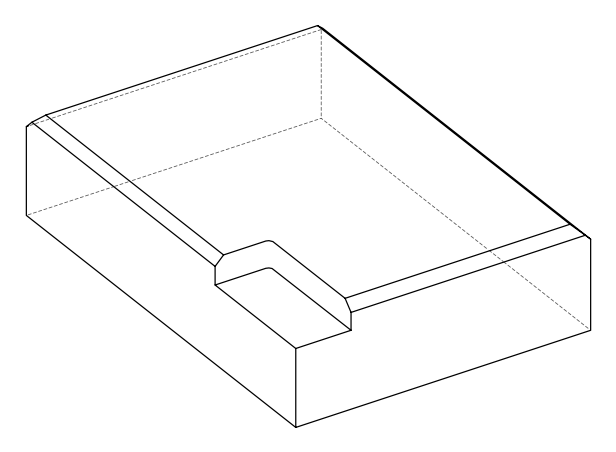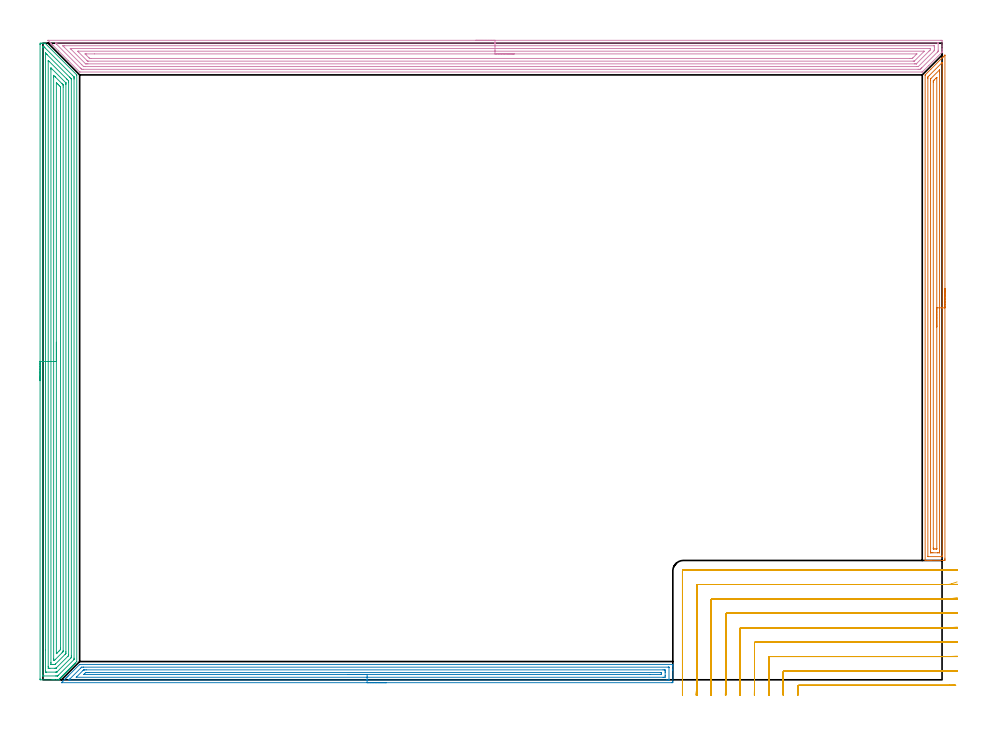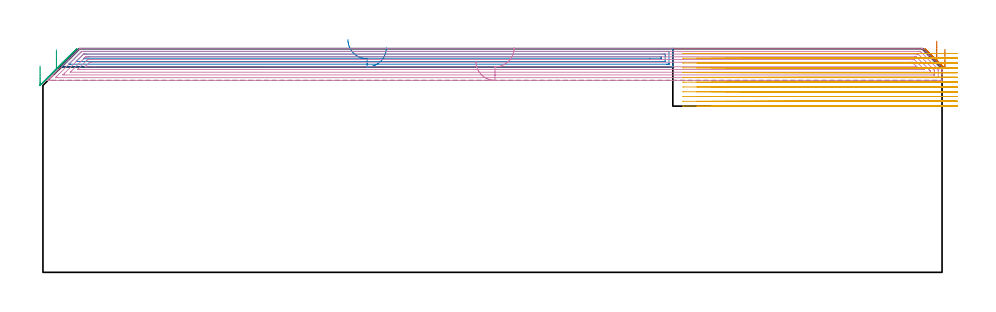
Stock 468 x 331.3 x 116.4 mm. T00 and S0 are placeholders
(PLAN: 5 operations, 1 tool changes, 94.3 min)
(1 AREA_MILL | FG_CHAMFER_SURFACE | UGT0205_001 | 8.49 min | 14531 mm3)
(2 AREA_MILL_1 | FG_CHAMFER_SURFACE_1 | UGT0205_001 | 10.23 min | 14871 mm3)
(3 AREA_MILL_2 | FG_CHAMFER_SURFACE_2 | UGT0205_001 | 18.37 min | 59871 mm3)
(4 AREA_MILL_3 | FG_CHAMFER_SURFACE_3 | UGT0205_001 | 22.13 min | 61231 mm3)
(5 MILL_CORNER_NOTCH_RECTANGULAR | CORNER_NOTCH_RECTANGULAR | NXT0201_013 | Follow Part, ap 2.5, ae 75% | 35.07 min | 259394 mm3)
(TOOL UGT0205_001 | Chamfer Mill 20 x 3 x 45 deg. | D20 FL50 Z2)
(TOOL NXT0201_013 | ENDMILL 10mm | D10 FL30 Z4)
(OP 1 AREA_MILL)
G17 G21 G94 G90
T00 M6
G54
G17 G0 G90 X469.4 Y203.6 S1061 M3
G43 Z126.4 H0
Z116.1
G94 G1 Y203.562 Z115.228 F250.
Y203.448 Z114.364
Y203.259 Z113.512
Y202.997 Z112.68
Y202.663 Z111.874
Y202.26 Z111.1
Y201.791 Z110.364
Y201.26 Z109.672
Y200.671 Z109.029
Y200.028 Z108.44
Y199.336 Z107.908
Y198.6 Z107.44
Y197.826 Z107.037
Y197.02 Z106.703
Y196.188 Z106.441
Y195.336 Z106.252
Y194.471 Z106.138
Y193.6 Z106.1
Y63.26
X469.399 Y62.719 Z106.101
X469.397 Y62.37 Z106.102
X469.393 Y62.11 Z106.104
X469.056 Y62.106 Z106.442
X468.451 Y62.1 Z107.047
X462.066 Z113.429
X461.528 Z113.969
X461.192 Z114.304
X460.654 Z114.842
X460.318 Z115.177
X459.365 Z116.135
X459.231 Y62.101 Z116.261
X459.178 Y62.104 Z116.313
X459.103 Y62.11 Z116.388
X459.1 Y62.272 Z116.4
Y314.654
X459.103 Y314.795 Z116.389
X459.18 Y314.881 Z116.317
X462.066 Y317.766 Z113.434
X467.61 Y323.311 Z107.888
X467.745 Y323.447 Z107.751
X467.887 Y323.588 Z107.611
X468.037 Y323.738 Z107.461
X468.182 Y323.884 Z107.313
X468.334 Y324.035 Z107.164
X468.465 Y324.166 Z107.033
X468.619 Y324.321 Z106.876
X469.129 Y324.829 Z106.371
X469.229 Y324.929 Z106.27
X469.38 Y325.077 Z106.118
X469.395 Y325.083 Z106.103
X469.399 Y325.077 Z106.099
X469.4 Y193.6 Z106.1
X467.986 Z107.514
Y64.706
X467.985 Y64.505 Z107.515
X467.981 Y64.16 Z107.519
X467.979 Y64.12 Z107.521
X467.973 Y64.11 Z107.527
X467.942 Y64.107 Z107.558
X467.837 Y64.102 Z107.663
X467.704 Y64.1 Z107.796
X460.714 Z114.786
X460.563 Y64.103 Z114.937
X460.532 Y64.106 Z114.968
X460.522 Y64.11 Z114.978
X460.52 Y64.118 Z114.98
X460.517 Y64.154 Z114.983
X460.515 Y64.304 Z114.985
Y312.867
X460.519 Y313.555 Z114.981
X460.521 Y313.761 Z114.979
X461.297 Y314.547 Z114.203
X467.658 Y320.908 Z107.842
X467.763 Y321.01 Z107.737
X467.928 Y321.167 Z107.572
X467.979 Y321.214 Z107.521
X467.982 Y321.112 Z107.518
X467.985 Y320.908 Z107.515
Y320.718
X467.986 Y193.6 Z107.514
X466.572 Z108.928
X466.571 Y67.046 Z108.929
X466.569 Y66.292 Z108.931
X466.567 Y66.156 Z108.933
X466.565 Y66.115 Z108.935
X466.528 Y66.11 Z108.972
X466.434 Y66.107 Z109.066
X465.748 Y66.1 Z109.752
X465.561 Z109.939
X463.127 Z112.373
X462.253 Z113.247
X462.066 Y66.102 Z113.434
X462.003 Y66.105 Z113.497
X461.954 Y66.11 Z113.546
X461.935 Y66.119 Z113.565
X461.933 Y66.153 Z113.567
X461.93 Y66.292 Z113.57
X461.929 Y66.432 Z113.571
Y312.114
X461.935 Y312.717 Z113.565
X461.973 Y312.762 Z113.527
X462.066 Y312.866 Z113.434
X466.484 Y317.284 Z109.016
X466.536 Y317.334 Z108.964
X466.552 Y317.343 Z108.948
X466.565 Y317.348 Z108.935
X466.567 Y317.334 Z108.933
X466.57 Y317.244 Z108.93
X466.571 Y317.194 Z108.929
X466.572 Y316.441 Z108.928
Y193.6
X465.157 Z110.343
Y68.331
X465.154 Y68.203 Z110.346
X465.15 Y68.119 Z110.35
X465.148 Y68.109 Z110.352
X465.139 Y68.106 Z110.361
X465.113 Y68.103 Z110.387
X464.687 Y68.1 Z110.813
X463.792 Z111.708
X463.393 Y68.109 Z112.107
X463.349 Y68.11 Z112.151
X463.347 Y68.143 Z112.153
X463.344 Y68.192 Z112.156
X463.343 Y68.24 Z112.157
Y68.56
Y311.08
X463.344 Y311.56 Z112.156
X463.348 Y311.664 Z112.152
X463.35 Y311.686 Z112.15
X463.36 Y311.701 Z112.14
X463.393 Y311.739 Z112.107
X463.623 Y311.974 Z111.877
X463.719 Y312.07 Z111.781
X464.516 Y312.867 Z110.984
X464.687 Y313.038 Z110.813
X465.046 Y313.393 Z110.454
X465.11 Y313.453 Z110.39
X465.147 Y313.486 Z110.353
X465.152 Y313.436 Z110.348
X465.155 Y313.389 Z110.345
X465.157 Y313.28 Z110.343
Y193.6
Y192.728 Z110.381
Y191.863 Z110.495
Y191.012 Z110.683
Y190.18 Z110.946
Y189.374 Z111.28
Y188.6 Z111.682
Y187.864 Z112.151
Y187.172 Z112.682
Y186.529 Z113.272
Y185.939 Z113.915
Y185.408 Z114.607
Y184.94 Z115.343
Y184.537 Z116.116
Y184.203 Z116.922
Y183.941 Z117.754
Y183.752 Z118.606
Y183.638 Z119.471
Y183.6 Z120.343
G0 Z126.4
M5
M2
(OP 2 AREA_MILL_1)
G17 G21 G94 G90
T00 M6
G54
G17 G0 G90 X178.7 Y-1.5 S1061 M3
G43 Z126.4 H0
Z116.9
G94 G1 X178.662 Z116.028 F250.
X178.548 Z115.164
X178.359 Z114.312
X178.097 Z113.48
X177.763 Z112.674
X177.36 Z111.9
X176.892 Z111.164
X176.36 Z110.472
X175.771 Z109.829
X175.128 Z109.24
X174.436 Z108.708
X173.7 Z108.24
X172.926 Z107.837
X172.12 Z107.503
X171.288 Z107.241
X170.436 Z107.052
X169.572 Z106.938
X168.7 Z106.9
X10.076
X9.765 Y-1.498 Z106.902
X9.616 Y-1.494 Z106.905
X9.608 Y-1.492 Z106.906
X10.554 Y-0.545 Z107.853
X10.658 Y-0.44 Z107.956
X11.551 Y0.452 Z108.85
X11.72 Y0.623 Z109.017
X11.886 Y0.787 Z109.185
X11.997 Y0.898 Z109.296
X12.158 Y1.061 Z109.456
X12.316 Y1.217 Z109.614
X12.444 Y1.345 Z109.743
X12.596 Y1.499 Z109.894
X12.745 Y1.646 Z110.044
X12.89 Y1.791 Z110.189
X13.034 Y1.936 Z110.332
X13.175 Y2.076 Z110.474
X13.337 Y2.238 Z110.636
X13.472 Y2.374 Z110.77
X18.899 Y7.799 Z116.199
X19.081 Y7.979 Z116.377
X19.105 Y7.994 Z116.392
X19.141 Y8. Z116.4
X327.635
X327.79 Y7.998 Z116.388
X327.797 Y7.865 Z116.258
X327.8 Y7.725 Z116.125
Y7.401 Z115.8
Y6.753 Z115.148
Y5.553 Z113.95
Y5.001 Z113.395
Y-0.853 Z107.544
X327.796 Y-1.129 Z107.269
X327.79 Y-1.493 Z106.905
X327.563 Y-1.496 Z106.902
X327.188 Y-1.5 Z106.9
X168.7
Y-0.086 Z108.314
X14.219 Y-0.085 Z108.315
X13.783 Y-0.083 Z108.317
X13.607 Y-0.08 Z108.32
X13.487 Y-0.074 Z108.326
X13.541 Y-0.015 Z108.385
X13.611 Y0.058 Z108.458
X13.783 Y0.233 Z108.633
X13.98 Y0.43 Z108.83
X19.728 Y6.177 Z114.577
X20.033 Y6.479 Z114.879
X20.13 Y6.568 Z114.968
X20.21 Y6.579 Z114.979
X20.926 Y6.585 Z114.985
X21.097
X325.403
X325.574 Y6.584 Z114.984
X325.751 Y6.58 Z114.98
X325.787 Y6.579 Z114.979
X325.792 Y6.556 Z114.956
X325.796 Y6.526 Z114.926
X325.799 Y6.364 Z114.764
X325.8 Y0.233 Z108.633
X325.798 Y0.103 Z108.503
X325.794 Y-0.001 Z108.399
X325.79 Y-0.068 Z108.332
X325.78 Y-0.079 Z108.321
X325.763 Y-0.08 Z108.32
X325.403 Y-0.085 Z108.315
X325.232 Y-0.086 Z108.314
X324.51
X168.7
Y1.328 Z109.728
X17.528 Y1.329 Z109.729
X17.372 Y1.33 Z109.73
X17.355 Y1.332 Z109.732
X17.348 Y1.334 Z109.734
X17.35 Y1.343 Z109.743
X17.355 Y1.354 Z109.754
X17.427 Y1.428 Z109.828
X17.498 Y1.499 Z109.899
X20.926 Y4.927 Z113.327
X20.964 Y4.964 Z113.364
X21.002 Y5.001 Z113.401
X21.167 Y5.156 Z113.556
X21.473 Y5.166 Z113.566
X21.648 Y5.17 Z113.57
X21.819 Y5.171 Z113.571
X22.539 Y5.172 Z113.572
X322.724 Y5.171 Z113.571
X323.445 Y5.17 Z113.57
X323.617 Y5.168 Z113.568
X323.781 Y5.165 Z113.565
X323.79 Y5.001 Z113.401
X323.797 Y4.825 Z113.225
X323.8 Y4.126 Z112.526
Y3.946 Z112.346
X323.799 Y2.196 Z110.596
X323.79 Y1.499 Z109.899
X323.783 Y1.335 Z109.735
X322.724 Y1.329 Z109.729
X168.7 Y1.328 Z109.728
Y2.743 Z111.143
X21.443
X21.314 Y2.745 Z111.145
X21.247 Y2.747 Z111.147
X21.215 Y2.749 Z111.149
X21.226 Y2.765 Z111.165
X21.26 Y2.805 Z111.205
X21.317 Y2.867 Z111.267
X21.819 Y3.37 Z111.77
X22.207 Y3.746 Z112.146
X22.712 Y3.752 Z112.152
X23.089 Y3.756 Z112.156
X23.605 Y3.757 Z112.157
X23.981
X321.314
X321.665 Y3.755 Z112.155
X321.725 Y3.754 Z112.154
X321.782 Y3.751 Z112.151
X321.79 Y3.668 Z112.068
X321.8 Y3.281 Z111.681
Y3.25 Z111.65
X321.796 Y2.827 Z111.227
X321.793 Y2.775 Z111.175
X321.791 Y2.754 Z111.154
X321.764 Y2.75 Z111.15
X321.628 Y2.746 Z111.146
X321.454 Y2.744 Z111.144
X315.817 Y2.743 Z111.143
X168.7
X167.828 Z111.181
X166.964 Z111.295
X166.112 Z111.483
X165.28 Z111.746
X164.474 Z112.08
X163.7 Z112.482
X162.964 Z112.951
X162.272 Z113.482
X161.629 Z114.072
X161.04 Z114.715
X160.508 Z115.407
X160.04 Z116.143
X159.637 Z116.916
X159.303 Z117.722
X159.041 Z118.554
X158.852 Z119.406
X158.738 Z120.271
X158.7 Z121.143
G0 Z126.4
M5
M2
(OP 3 AREA_MILL_2)
G17 G21 G94 G90
T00 M6
G54
G17 G0 G90 X-1.5 Y155.65 S1061 M3
G43 Z126.4 H0
Z107.3
G94 G1 Y155.688 Z106.428 F250.
Y155.802 Z105.563
Y155.991 Z104.712
Y156.253 Z103.88
Y156.587 Z103.074
Y156.99 Z102.3
Y157.458 Z101.564
Y157.99 Z100.872
Y158.579 Z100.229
Y159.222 Z99.64
Y159.914 Z99.108
Y160.65 Z98.64
Y161.424 Z98.237
Y162.23 Z97.903
Y163.062 Z97.641
Y163.913 Z97.452
Y164.778 Z97.338
Y165.65 Z97.3
Y330.667
X-1.499 Y330.806 Z97.301
X-1.491 Y331.298 Z97.305
X-1.253 Y331.3 Z97.544
X-0.883 Z97.913
X-0.36 Z98.436
X0.01 Z98.805
X0.904 Z99.701
X1.091 Y331.298 Z99.888
X1.137 Y331.263 Z99.936
X17.457 Y314.942 Z116.257
X17.598 Y314.795 Z116.387
X17.6 Y314.568 Z116.4
Y9.577
X17.595 Y9.506 Z116.39
X17.552 Y9.45 Z116.348
X16.783 Y8.682 Z115.582
X16.685 Y8.583 Z115.481
X16.588 Y8.488 Z115.387
X16.484 Y8.384 Z115.284
X16.387 Y8.286 Z115.183
X16.29 Y8.19 Z115.09
X16.186 Y8.086 Z114.986
X16.09 Y7.988 Z114.886
X15.993 Y7.893 Z114.792
X15.888 Y7.788 Z114.688
X15.792 Y7.69 Z114.588
X15.696 Y7.595 Z114.495
X15.59 Y7.49 Z114.389
X15.494 Y7.392 Z114.29
X15.398 Y7.298 Z114.198
X15.292 Y7.192 Z114.091
X15.196 Y7.094 Z113.992
X15.101 Y7.001 Z113.9
X14.994 Y6.894 Z113.793
X14.899 Y6.797 Z113.695
X14.803 Y6.703 Z113.603
X14.696 Y6.595 Z113.495
X14.601 Y6.499 Z113.397
X14.506 Y6.406 Z113.305
X14.398 Y6.297 Z113.197
X14.303 Y6.201 Z113.099
X14.209 Y6.108 Z113.008
X14.099 Y5.999 Z112.899
X14.005 Y5.903 Z112.801
X13.911 Y5.811 Z112.711
X13.801 Y5.701 Z112.601
X13.707 Y5.606 Z112.504
X13.614 Y5.514 Z112.413
X13.503 Y5.403 Z112.302
X13.41 Y5.308 Z112.206
X13.317 Y5.216 Z112.116
X13.205 Y5.105 Z112.004
X13.112 Y5.01 Z111.908
X13.019 Y4.919 Z111.818
X12.907 Y4.807 Z111.706
X12.814 Y4.712 Z111.61
X12.722 Y4.621 Z111.521
X12.609 Y4.508 Z111.408
X12.516 Y4.415 Z111.312
X12.424 Y4.324 Z111.224
X12.311 Y4.21 Z111.11
X12.219 Y4.117 Z111.015
X12.127 Y4.027 Z110.926
X12.012 Y3.912 Z110.812
X11.921 Y3.819 Z110.717
X11.83 Y3.729 Z110.629
X11.714 Y3.614 Z110.514
X11.623 Y3.521 Z110.419
X11.532 Y3.432 Z110.331
X11.416 Y3.316 Z110.216
X11.325 Y3.224 Z110.121
X11.235 Y3.134 Z110.034
X11.118 Y3.018 Z109.917
X11.028 Y2.926 Z109.824
X10.937 Y2.837 Z109.737
X10.82 Y2.72 Z109.619
X10.73 Y2.628 Z109.526
X10.64 Y2.54 Z109.439
X10.522 Y2.422 Z109.321
X10.432 Y2.33 Z109.228
X10.343 Y2.242 Z109.142
X10.224 Y2.123 Z109.023
X10.134 Y2.033 Z108.93
X10.045 Y1.945 Z108.844
X9.926 Y1.825 Z108.725
X9.837 Y1.735 Z108.633
X9.748 Y1.647 Z108.547
X9.627 Y1.527 Z108.427
X9.539 Y1.437 Z108.335
X9.45 Y1.35 Z108.25
X9.329 Y1.229 Z108.129
X9.241 Y1.139 Z108.037
X9.153 Y1.053 Z107.952
X9.031 Y0.931 Z107.83
X8.943 Y0.841 Z107.739
X8.856 Y0.755 Z107.655
X8.733 Y0.633 Z107.532
X8.646 Y0.544 Z107.442
X8.558 Y0.458 Z107.357
X8.435 Y0.335 Z107.234
X8.348 Y0.246 Z107.144
X8.261 Y0.16 Z107.06
X8.133 Y0.036 Z106.932
X8.094 Y0.005 Z106.892
X8.05 Y0.003 Z106.847
X7.996 Y0. Z106.794
X7.941 Z106.739
X7.157 Z105.951
X5.893 Z104.69
X5.37 Z104.164
X4.738 Z103.533
X-1.145 Z97.653
X-1.492 Y0.01 Z97.306
X-1.499 Y0.356 Z97.299
Y0.367 Z97.3
X-1.5 Y165.65
X-0.086 Z98.714
X-0.085 Y328.974 Z98.715
X-0.084 Y329.071 Z98.716
X-0.079 Y329.263 Z98.721
X-0.075 Y329.292 Z98.725
X-0.068 Y329.294 Z98.732
X-0.042 Y329.297 Z98.758
X0.01 Y329.299 Z98.81
X0.484 Y329.298 Z99.284
X0.588 Y329.294 Z99.388
X0.638 Y329.29 Z99.438
X0.732 Y329.206 Z99.532
X0.904 Y329.043 Z99.704
X1.071 Y328.878 Z99.871
X15.382 Y314.568 Z114.182
X16.09 Y313.852 Z114.89
X16.176 Y313.762 Z114.976
X16.181 Y313.674 Z114.981
X16.183 Y313.58 Z114.983
X16.186 Y312.779 Z114.986
Y312.683
Y11.269
X16.184 Y10.87 Z114.984
X16.181 Y10.671 Z114.981
X16.179 Y10.573 Z114.979
X16.166 Y10.528 Z114.966
X16.12 Y10.471 Z114.92
X16.105 Y10.455 Z114.905
X8.057 Y2.407 Z106.857
X7.757 Y2.114 Z106.557
X7.673 Y2.035 Z106.473
X7.635 Y2.01 Z106.435
X7.573 Y2.004 Z106.373
X7.157 Y2.001 Z105.957
X6.684 Y2. Z105.484
X0.431 Y2.001 Z99.231
X0.01 Y2.006 Z98.81
X-0.049 Y2.009 Z98.751
X-0.079 Y2.013 Z98.721
X-0.086 Y2.422 Z98.714
Y165.65
X1.328 Z100.128
X1.329 Y326.051 Z100.129
X1.33 Y326.135 Z100.13
X1.331 Y326.157 Z100.131
X1.332 Y326.158 Z100.132
X1.339 Y326.155 Z100.139
X1.393 Y326.104 Z100.193
X1.797 Y325.703 Z100.597
X2.2 Y325.301 Z101.
X13.827 Y313.674 Z112.627
X14.303 Y313.195 Z113.103
X14.711 Y312.779 Z113.511
X14.765 Y312.716 Z113.565
X14.767 Y312.661 Z113.567
X14.769 Y312.545 Z113.569
X14.771 Y312.311 Z113.571
Y12.686
X14.77 Y12.26 Z113.57
X14.768 Y11.795 Z113.568
X14.764 Y11.583 Z113.564
X14.562 Y11.366 Z113.362
X14.434 Y11.234 Z113.234
X14.303 Y11.102 Z113.103
X7.411 Y4.21 Z106.211
X7.282 Y4.084 Z106.082
X7.239 Y4.045 Z106.039
X7.205 Y4.016 Z106.005
X7.157 Y4.01 Z105.957
X6.472 Y4.001 Z105.272
X1.797 Z100.597
X1.587 Y4.002 Z100.387
X1.447 Y4.006 Z100.247
X1.341 Y4.01 Z100.141
X1.335 Y4.055 Z100.135
X1.333 Y4.21 Z100.133
X1.329 Y4.679 Z100.129
X1.328 Y15.579 Z100.128
Y165.65
X2.743 Z101.543
Y321.723
X2.747 Y322.102 Z101.547
X2.749 Y322.275 Z101.549
X2.848 Y322.192 Z101.648
X3.327 Y321.723 Z102.127
X12.272 Y312.779 Z111.072
X12.516 Y312.534 Z111.316
X13.155 Y311.885 Z111.955
X13.35 Y311.669 Z112.15
X13.357 Y310.99 Z112.157
Y13.154
X13.352 Y12.734 Z112.152
X13.35 Y12.632 Z112.15
X13.305 Y12.566 Z112.105
X13.207 Y12.462 Z112.007
X13.011 Y12.26 Z111.811
X6.954 Y6.203 Z105.754
X6.854 Y6.105 Z105.654
X6.792 Y6.048 Z105.592
X6.758 Y6.019 Z105.558
X6.709 Y6.01 Z105.509
X6.263 Y6. Z105.063
X3.584 Z102.384
X3.137 Y6.001 Z101.937
X2.914 Y6.002 Z101.714
X2.803 Y6.006 Z101.603
X2.753 Y6.01 Z101.553
X2.75 Y6.047 Z101.55
X2.743 Y6.841 Z101.543
Y6.894
Y165.65
X4.157 Z102.957
Y317.571
X4.158 Y318.146 Z102.958
X4.16 Y318.331 Z102.96
X4.163 Y318.387 Z102.963
X4.167 Y318.423 Z102.967
X4.477 Y318.125 Z103.277
X11.843 Y310.758 Z110.643
X11.898 Y310.701 Z110.698
X11.923 Y310.671 Z110.723
X11.934 Y310.657 Z110.734
X11.936 Y310.629 Z110.736
X11.94 Y310.416 Z110.74
X11.942 Y310.096 Z110.742
X11.943 Y309.776 Z110.743
X11.942 Y14.623 Z110.742
X11.939 Y14.049 Z110.739
X11.937 Y13.735 Z110.737
X11.928 Y13.638 Z110.728
X11.54 Y13.238 Z110.34
X6.503 Y8.202 Z105.303
X6.406 Y8.107 Z105.206
X6.341 Y8.047 Z105.141
X6.304 Y8.014 Z105.104
X6.263 Y8.01 Z105.063
X6.049 Y8.003 Z104.849
X5.37 Y8. Z104.17
X5.158 Z103.958
X4.477 Y8.002 Z103.277
X4.262 Y8.004 Z103.062
X4.178 Y8.01 Z102.978
X4.164 Y8.035 Z102.964
X4.161 Y8.104 Z102.961
X4.158 Y8.682 Z102.958
X4.157 Y9.003 Z102.957
Y165.65
X5.571 Z104.371
Y313.674
X5.574 Y314.364 Z104.374
X5.576 Y314.568 Z104.376
X5.582 Z104.382
X6.263 Y313.889 Z105.063
X6.479 Y313.674 Z105.279
X9.837 Y310.316 Z108.637
X10.056 Y310.096 Z108.856
X10.276 Y309.873 Z109.076
X10.421 Y309.722 Z109.221
X10.522 Y309.614 Z109.322
X10.524 Y309.575 Z109.324
X10.527 Y309.404 Z109.327
X10.528 Y309.202 Z109.328
X10.529 Y308.508 Z109.329
X10.528 Y15.145 Z109.328
X10.527 Y14.943 Z109.327
X10.524 Y14.77 Z109.324
X10.522 Y14.688 Z109.322
X10.471 Y14.631 Z109.271
X10.312 Y14.467 Z109.112
X9.901 Y14.049 Z108.701
X6.263 Y10.412 Z105.063
X5.834 Y10.006 Z104.634
X5.625 Y10.009 Z104.425
X5.578 Y10.011 Z104.378
X5.576 Y10.091 Z104.376
X5.572 Y10.269 Z104.372
Y10.471
X5.571 Y11.164 Z104.371
Y165.65
X6.985 Z105.785
X6.986 Y310.439 Z105.786
X6.987 Y310.554 Z105.787
X6.99 Y310.645 Z105.79
X6.992 Y310.693 Z105.792
X7.004 Y310.687 Z105.804
X7.157 Y310.54 Z105.957
X7.606 Y310.096 Z106.406
X8.05 Y309.653 Z106.85
X8.501 Y309.202 Z107.301
X8.943 Y308.756 Z107.743
X9.053 Y308.642 Z107.853
X9.106 Y308.585 Z107.906
X9.109 Y308.478 Z107.909
X9.113 Y308.307 Z107.913
X9.114 Y308.136 Z107.914
Y16.561
X9.111 Y15.838 Z107.911
X9.109 Y15.753 Z107.909
X9.106 Y15.715 Z107.906
X9.087 Y15.694 Z107.887
X8.943 Y15.544 Z107.743
X8.645 Y15.242 Z107.445
X8.346 Y14.943 Z107.146
X7.452 Y14.049 Z106.252
X7.304 Y13.901 Z106.104
X7.157 Y13.756 Z105.957
X7.007 Y13.614 Z105.807
X6.994 Y13.603 Z105.794
X6.992 Y13.613 Z105.792
X6.988 Y13.671 Z105.788
X6.986 Y13.763 Z105.786
X6.985 Y165.65 Z105.785
Y166.522 Z105.823
Y167.386 Z105.937
Y168.238 Z106.126
Y169.07 Z106.388
Y169.876 Z106.722
Y170.65 Z107.125
Y171.386 Z107.594
Y172.078 Z108.125
Y172.721 Z108.714
Y173.31 Z109.357
Y173.842 Z110.05
Y174.31 Z110.785
Y174.713 Z111.559
Y175.047 Z112.365
Y175.309 Z113.197
Y175.498 Z114.049
Y175.612 Z114.914
Y175.65 Z115.785
G0 Z126.4
M5
M2
(OP 4 AREA_MILL_3)
G17 G21 G94 G90
T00 M6
G54
G17 G0 G90 X225.25 Y332.8 S1061 M3
G43 Z126.4 H0
Z109.9
G94 G1 X225.288 Z109.028 F250.
X225.402 Z108.164
X225.591 Z107.312
X225.853 Z106.48
X226.187 Z105.674
X226.59 Z104.9
X227.058 Z104.164
X227.59 Z103.472
X228.179 Z102.829
X228.822 Z102.24
X229.514 Z101.708
X230.25 Z101.24
X231.024 Z100.837
X231.83 Z100.503
X232.662 Z100.241
X233.514 Z100.052
X234.378 Z99.938
X235.25 Z99.9
X467.271
X467.646 Y332.797 Z99.901
X467.89 Y332.793 Z99.904
X467.9 Y332.43 Z100.266
Y329.804 Z102.891
Y328.408 Z104.288
Y328.052 Z104.643
Y327.341 Z105.358
Y327.094 Z105.605
X467.899 Y326.655 Z106.036
X467.89 Y326.597 Z106.093
X467.837 Y326.533 Z106.159
X467.758 Y326.456 Z106.24
X467.718 Y326.417 Z106.28
X461.035 Y319.734 Z112.965
X457.702 Y316.402 Z116.296
X457.595 Y316.303 Z116.389
X457.436 Y316.3 Z116.4
X19.322
X19.105 Y316.304 Z116.389
X18.955 Y316.445 Z116.255
X13.064 Y322.335 Z110.363
X8.146 Y327.253 Z105.446
X5.292 Y330.107 Z102.591
X5.156 Y330.241 Z102.454
X5.017 Y330.382 Z102.316
X4.863 Y330.536 Z102.162
X4.718 Y330.679 Z102.016
X4.57 Y330.829 Z101.869
X4.434 Y330.964 Z101.733
X4.28 Y331.117 Z101.578
X4.123 Y331.276 Z101.422
X4.006 Y331.393 Z101.304
X3.842 Y331.555 Z101.14
X3.676 Y331.723 Z100.975
X2.602 Y332.797 Z99.901
X2.604 Y332.799 Z99.9
X2.628 Y332.8
X2.782
X235.25
Y331.386 Z101.314
X465.483 Y331.385 Z101.315
X465.657 Y331.384 Z101.316
X465.84 Y331.381 Z101.319
X465.88 Y331.379 Z101.321
X465.89 Y331.358 Z101.342
X465.893 Y331.325 Z101.375
X465.899 Y331.148 Z101.552
Y327.645 Z105.055
X465.892 Y327.177 Z105.523
X465.89 Y327.076 Z105.624
X465.84 Y327.001 Z105.699
X465.754 Y326.912 Z105.788
X465.483 Y326.634 Z106.066
X457.353 Y318.503 Z114.197
X457.27 Y318.421 Z114.279
X456.904 Y318.066 Z114.634
X456.542 Y317.721 Z114.979
X456.365 Y317.719 Z114.981
X455.648 Y317.715 Z114.985
X455.475 Y317.714 Z114.986
X20.938
X20.217 Y317.717 Z114.983
X20.169 Y317.719 Z114.981
X20.147 Y317.721 Z114.979
X20.124 Y317.738 Z114.962
X20.021 Y317.835 Z114.865
X19.82 Y318.032 Z114.668
X19.429 Y318.421 Z114.279
X7.171 Y330.679 Z102.021
X6.805 Y331.047 Z101.653
X6.538 Y331.323 Z101.377
X6.486 Y331.379 Z101.321
X6.581 Y331.381 Z101.319
X6.805 Y331.384 Z101.316
X6.978 Y331.385 Z101.315
X7.699 Y331.386 Z101.314
X235.25
Y329.972 Z102.728
X463.524 Y329.971 Z102.729
X463.695 Y329.97 Z102.73
X463.866 Y329.967 Z102.733
X463.883 Y329.965 Z102.735
X463.89 Y329.957 Z102.743
X463.895 Y329.924 Z102.776
X463.898 Y329.871 Z102.829
X463.9 Y328.928 Z103.772
Y328.052 Z104.648
X463.899 Y327.853 Z104.847
X463.894 Y327.651 Z105.049
X463.89 Y327.519 Z105.181
X463.841 Y327.452 Z105.248
X463.695 Y327.296 Z105.404
X455.648 Y319.248 Z113.452
X455.547 Y319.158 Z113.542
X455.508 Y319.135 Z113.565
X455.467 Y319.134 Z113.566
X455.287 Y319.131 Z113.569
X454.925 Y319.129 Z113.571
X454.754 Y319.128 Z113.572
X22.005 Y319.129 Z113.571
X21.28 Y319.13 Z113.57
X21.198 Y319.133 Z113.567
X21.18 Y319.135 Z113.565
X21.154 Y319.155 Z113.545
X21.111 Y319.19 Z113.51
X21.003 Y319.296 Z113.404
X20.217 Y320.082 Z112.618
X11.276 Y329.023 Z103.677
X10.5 Y329.804 Z102.896
X10.381 Y329.928 Z102.772
X10.363 Y329.965 Z102.735
X11.276 Y329.971 Z102.729
X235.25 Y329.972 Z102.728
Y328.557 Z104.143
X461.751
X461.808 Y328.556 Z104.144
X461.868 Y328.553 Z104.147
X461.884 Y328.551 Z104.149
X461.89 Y328.537 Z104.163
X461.893 Y328.485 Z104.215
X461.9 Y328.059 Z104.641
X461.899 Y328.052 Z104.648
X461.886 Y327.947 Z104.753
X461.804 Y327.86 Z104.84
X461.676 Y327.728 Z104.972
X461.513 Y327.562 Z105.138
X461.128 Y327.177 Z105.523
X454.754 Y320.803 Z111.897
X454.538 Y320.591 Z112.109
X454.503 Y320.56 Z112.14
X454.489 Y320.55 Z112.15
X454.469 Y320.548 Z112.152
X454.374 Y320.544 Z112.156
X453.86 Y320.543 Z112.157
X453.481
X23.414
X22.899 Y320.544 Z112.156
X22.517 Y320.546 Z112.154
X22.264 Y320.55 Z112.15
X22.199 Y320.561 Z112.139
X22.113 Y320.641 Z112.059
X22.005 Y320.745 Z111.955
X14.696 Y328.052 Z104.648
X14.548 Y328.203 Z104.497
X14.271 Y328.487 Z104.213
X14.209 Y328.553 Z104.147
X14.219 Y328.554 Z104.146
X14.263 Y328.556 Z104.144
X14.337 Y328.557 Z104.143
X235.25
Y327.143 Z105.557
X458.33 Y327.142 Z105.558
X458.366
X458.619 Y327.128 Z105.572
X458.592 Y327.097 Z105.603
X458.505 Y327.005 Z105.695
X458.413 Y326.912 Z105.788
X458.33 Y326.828 Z105.872
X453.64 Y322.139 Z110.561
X453.541 Y322.045 Z110.655
X453.478 Y321.989 Z110.711
X453.445 Y321.964 Z110.736
X453.395 Y321.962 Z110.738
X452.966 Y321.957 Z110.743
X452.931
X23.759
X23.329 Y321.959 Z110.741
X23.276 Y321.961 Z110.739
X23.253 Y321.963 Z110.737
X23.217 Y321.993 Z110.707
X23.073 Y322.129 Z110.571
X22.899 Y322.299 Z110.401
X18.428 Y326.771 Z105.929
X18.185 Y327.02 Z105.68
X18.079 Y327.131 Z105.569
X18.428 Y327.142 Z105.558
X18.463 Y327.143 Z105.557
X235.25
Y325.729 Z106.971
X454.445 Y325.728 Z106.972
X454.558 Y325.727 Z106.973
X454.754 Y325.722 Z106.978
X454.762 Y325.718 Z106.982
X454.76 Y325.713 Z106.987
X454.754 Y325.703 Z106.997
X452.726 Y323.674 Z109.026
X452.509 Y323.46 Z109.24
X452.444 Y323.4 Z109.3
X452.419 Y323.379 Z109.321
X452.376 Y323.377 Z109.323
X452.072 Y323.373 Z109.327
X451.487 Y323.371 Z109.329
X451.177
X24.997 Y323.372 Z109.328
X24.687 Y323.373 Z109.327
X24.378 Y323.376 Z109.324
X24.294 Y323.378 Z109.322
X24.245 Y323.415 Z109.285
X24.153 Y323.501 Z109.199
X23.975 Y323.674 Z109.026
X22.223 Y325.426 Z107.274
X22.005 Y325.647 Z107.053
X21.944 Y325.715 Z106.985
X21.949 Y325.722 Z106.978
X22.005 Y325.723 Z106.977
X22.59 Y325.728 Z106.972
X26.792 Y325.729 Z106.971
X235.25
X236.122 Z107.009
X236.986 Z107.123
X237.838 Z107.312
X238.67 Z107.574
X239.476 Z107.908
X240.25 Z108.311
X240.986 Z108.78
X241.678 Z109.311
X242.321 Z109.9
X242.91 Z110.543
X243.442 Z111.235
X243.91 Z111.971
X244.313 Z112.745
X244.647 Z113.551
X244.909 Z114.383
X245.098 Z115.235
X245.212 Z116.1
X245.25 Z116.971
G0 Z126.4
M5
M2
(OP 5 MILL_CORNER_NOTCH_RECTANGULAR)
G17 G21 G94 G90
T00 M6
G54
G17 G0 G90 X474.985 Y-2.807 S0 M3
G43 Z126.4 H0
Z113.908
G94 G1 X471.986 Y-2.882 F250.
G2 X470.5 Y-2.9 R60. F500.
G1 X393.295
G3 X392.8 Y-3.395 R0.5
G2 X392.786 Y-5. R60.
G1 X392.719 Y-7.999 F250.
G0 Z126.4
X475.897 Y4.792
Z113.908
G1 X472.9 Y4.655
G2 X470.5 Y4.6 R52.5 F500.
G1 X385.795
G3 X385.3 Y4.105 R0.5
G1 Y-3.67
G2 X385.283 Y-5. R52.5
G1 X385.207 Y-7.999 F250.
G0 Z126.4
X475.896 Y12.324
Z113.908
G1 X472.9 Y12.164
G2 X470.5 Y12.1 R45. F500.
G1 X378.295
G3 X377.8 Y11.605 R0.5
G1 Y-3.67
G2 X377.78 Y-5. R45.
G1 X377.692 Y-7.999 F250.
G0 Z126.4
X475.894 Y19.869
Z113.908
G1 X472.9 Y19.677
G2 X470.5 Y19.6 R37.5 F500.
G1 X370.795
G3 X370.3 Y19.105 R0.5
G1 Y-3.67
G2 X370.276 Y-5. R37.5
G1 X370.17 Y-7.998 F250.
G0 Z126.4
X475.89 Y27.436
Z113.908
G1 X472.9 Y27.196
G2 X470.5 Y27.1 R30. F500.
G1 X363.296
G3 X362.8 Y26.604 R0.5
G1 Y-3.67
G2 X362.771 Y-5. R30.
G1 X362.638 Y-7.997 F250.
G0 Z126.4
X475.883 Y35.048
Z113.908
G1 X472.9 Y34.728
G2 X470.5 Y34.6 R22.5 F500.
G1 X355.796
G3 X355.3 Y34.104 R0.5
G1 Y-3.67
G2 X355.261 Y-5. R22.5
G1 X355.083 Y-7.995 F250.
G0 Z126.4
X475.861 Y42.773
Z113.908
G1 X472.9 Y42.293
G2 X470.5 Y42.1 R15. F500.
G1 X348.296
G3 X347.8 Y41.604 R0.5
G1 Y-3.67
G2 X347.741 Y-5. R15.
G1 X347.475 Y-7.988 F250.
G0 Z126.4
X475.742 Y50.954
Z113.908
G1 X472.9 Y49.994
G2 X470.5 Y49.6 R7.5 F500.
G1 X340.796
G3 X340.3 Y49.104 R0.5
G1 Y-3.67
G2 X340.181 Y-5. R7.5
G1 X339.649 Y-7.952 F250.
G0 Z126.4
X473.5 Y57.1
Z113.908
G1 X470.5
X333.296 F500.
G3 X332.8 Y56.604 R0.5
G1 Y-3.67
Y-6.67 F250.
G0 Z126.4
X474.973 Y-2.9
Z111.417
G1 X471.973
X393.295 F500.
G3 X392.8 Y-3.395 R0.5
G1 Y-4.924
Y-5.
X392.796 Y-8. F250.
G0 Z126.4
X475.9 Y4.617
Z111.417
G1 X472.9 Y4.601
X472.622 Y4.6 F500.
X385.795
G3 X385.3 Y4.105 R0.5
G1 Y-4.924
Y-5.
X385.296 Y-8. F250.
G0 Z126.4
X475.9 Y12.119
Z111.417
G1 X472.9 Y12.101
X472.622 Y12.1 F500.
X378.295
G3 X377.8 Y11.605 R0.5
G1 Y-4.924
Y-5.
X377.795 Y-8. F250.
G0 Z126.4
X475.9 Y19.623
Z111.417
G1 X472.9 Y19.601
G2 X472.622 Y19.6 R37.5 F500.
G1 X370.795
G3 X370.3 Y19.105 R0.5
G1 Y-4.924
Y-5.
X370.294 Y-8. F250.
G0 Z126.4
X475.9 Y27.129
Z111.417
G1 X472.9 Y27.101
G2 X472.622 Y27.1 R30. F500.
G1 X363.296
G3 X362.8 Y26.604 R0.5
G1 Y-4.924
Y-5.
X362.792 Y-8. F250.
G0 Z126.4
X475.9 Y34.639
Z111.417
G1 X472.9 Y34.602
G2 X472.622 Y34.6 R22.5 F500.
G1 X355.796
G3 X355.3 Y34.104 R0.5
G1 Y-4.924
Y-5.
X355.29 Y-8. F250.
G0 Z126.4
X475.899 Y42.158
Z111.417
G1 X472.9 Y42.103
G2 X472.622 Y42.1 R15. F500.
G1 X348.296
G3 X347.8 Y41.604 R0.5
G1 Y-4.924
Y-5.
X347.785 Y-8. F250.
G0 Z126.4
X475.898 Y49.716
Z111.417
G1 X472.9 Y49.605
G2 X472.622 Y49.6 R7.5 F500.
G1 X340.796
G3 X340.3 Y49.104 R0.5
G1 Y-4.924
Y-5.
X340.269 Y-8. F250.
G0 Z126.4
X475.622 Y57.1
Z111.417
G1 X472.622
X333.296 F500.
G3 X332.8 Y56.604 R0.5
G1 Y-4.924
Y-7.924 F250.
G0 Z126.4
X474.973 Y-2.9
Z108.925
G1 X471.973
X393.295 F500.
G3 X392.8 Y-3.395 R0.5
G1 Y-5.
Y-8. F250.
G0 Z126.4
X475.9 Y4.6
Z108.925
G1 X472.9
X385.795 F500.
G3 X385.3 Y4.105 R0.5
G1 Y-5.
Y-8. F250.
G0 Z126.4
X475.9 Y12.1
Z108.925
G1 X472.9
X378.295 F500.
G3 X377.8 Y11.605 R0.5
G1 Y-5.
Y-8. F250.
G0 Z126.4
X475.9 Y19.6
Z108.925
G1 X472.9
X370.795 F500.
G3 X370.3 Y19.105 R0.5
G1 Y-5.
Y-8. F250.
G0 Z126.4
X475.9 Y27.1
Z108.925
G1 X472.9
X363.296 F500.
G3 X362.8 Y26.604 R0.5
G1 Y-5.
Y-8. F250.
G0 Z126.4
X475.9 Y34.6
Z108.925
G1 X472.9
X355.796 F500.
G3 X355.3 Y34.104 R0.5
G1 Y-5.
Y-8. F250.
G0 Z126.4
X475.9 Y42.1
Z108.925
G1 X472.9
X348.296 F500.
G3 X347.8 Y41.604 R0.5
G1 Y-5.
Y-8. F250.
G0 Z126.4
X475.9 Y49.6
Z108.925
G1 X472.9
X340.796 F500.
G3 X340.3 Y49.104 R0.5
G1 Y-5.
Y-8. F250.
G0 Z126.4
X475.9 Y57.1
Z108.925
G1 X472.9
X333.296 F500.
G3 X332.8 Y56.604 R0.5
G1 Y-5.
Y-8. F250.
G0 Z126.4
X474.973 Y-2.9
Z106.433
G1 X471.973
X393.295 F500.
G3 X392.8 Y-3.395 R0.5
G1 Y-5.
Y-8. F250.
G0 Z126.4
X475.9 Y4.6
Z106.433
G1 X472.9
X385.795 F500.
G3 X385.3 Y4.105 R0.5
G1 Y-5.
Y-8. F250.
G0 Z126.4
X475.9 Y12.1
Z106.433
G1 X472.9
X378.295 F500.
G3 X377.8 Y11.605 R0.5
G1 Y-5.
Y-8. F250.
G0 Z126.4
X475.9 Y19.6
Z106.433
G1 X472.9
X370.795 F500.
G3 X370.3 Y19.105 R0.5
G1 Y-5.
Y-8. F250.
G0 Z126.4
X475.9 Y27.1
Z106.433
G1 X472.9
X363.296 F500.
G3 X362.8 Y26.604 R0.5
G1 Y-5.
Y-8. F250.
G0 Z126.4
X475.9 Y34.6
Z106.433
G1 X472.9
X355.796 F500.
G3 X355.3 Y34.104 R0.5
G1 Y-5.
Y-8. F250.
G0 Z126.4
X475.9 Y42.1
Z106.433
G1 X472.9
X348.296 F500.
G3 X347.8 Y41.604 R0.5
G1 Y-5.
Y-8. F250.
G0 Z126.4
X475.9 Y49.6
Z106.433
G1 X472.9
X340.796 F500.
G3 X340.3 Y49.104 R0.5
G1 Y-5.
Y-8. F250.
G0 Z126.4
X475.9 Y57.1
Z106.433
G1 X472.9
X333.296 F500.
G3 X332.8 Y56.604 R0.5
G1 Y-5.
Y-8. F250.
G0 Z126.4
X474.973 Y-2.9
Z103.942
G1 X471.973
X393.295 F500.
G3 X392.8 Y-3.395 R0.5
G1 Y-5.
Y-8. F250.
G0 Z126.4
X475.9 Y4.6
Z103.942
G1 X472.9
X385.795 F500.
G3 X385.3 Y4.105 R0.5
G1 Y-5.
Y-8. F250.
G0 Z126.4
X475.9 Y12.1
Z103.942
G1 X472.9
X378.295 F500.
G3 X377.8 Y11.605 R0.5
G1 Y-5.
Y-8. F250.
G0 Z126.4
X475.9 Y19.6
Z103.942
G1 X472.9
X370.795 F500.
G3 X370.3 Y19.105 R0.5
G1 Y-5.
Y-8. F250.
G0 Z126.4
X475.9 Y27.1
Z103.942
G1 X472.9
X363.296 F500.
G3 X362.8 Y26.604 R0.5
G1 Y-5.
Y-8. F250.
G0 Z126.4
X475.9 Y34.6
Z103.942
G1 X472.9
X355.796 F500.
G3 X355.3 Y34.104 R0.5
G1 Y-5.
Y-8. F250.
G0 Z126.4
X475.9 Y42.1
Z103.942
G1 X472.9
X348.296 F500.
G3 X347.8 Y41.604 R0.5
G1 Y-5.
Y-8. F250.
G0 Z126.4
X475.9 Y49.6
Z103.942
G1 X472.9
X340.796 F500.
G3 X340.3 Y49.104 R0.5
G1 Y-5.
Y-8. F250.
G0 Z126.4
X475.9 Y57.1
Z103.942
G1 X472.9
X333.296 F500.
G3 X332.8 Y56.604 R0.5
G1 Y-5.
Y-8. F250.
G0 Z126.4
X474.973 Y-2.9
Z101.45
G1 X471.973
X393.295 F500.
G3 X392.8 Y-3.395 R0.5
G1 Y-5.
Y-8. F250.
G0 Z126.4
X475.9 Y4.6
Z101.45
G1 X472.9
X385.795 F500.
G3 X385.3 Y4.105 R0.5
G1 Y-5.
Y-8. F250.
G0 Z126.4
X475.9 Y12.1
Z101.45
G1 X472.9
X378.295 F500.
G3 X377.8 Y11.605 R0.5
G1 Y-5.
Y-8. F250.
G0 Z126.4
X475.9 Y19.6
Z101.45
G1 X472.9
X370.795 F500.
G3 X370.3 Y19.105 R0.5
G1 Y-5.
Y-8. F250.
G0 Z126.4
X475.9 Y27.1
Z101.45
G1 X472.9
X363.296 F500.
G3 X362.8 Y26.604 R0.5
G1 Y-5.
Y-8. F250.
G0 Z126.4
X475.9 Y34.6
Z101.45
G1 X472.9
X355.796 F500.
G3 X355.3 Y34.104 R0.5
G1 Y-5.
Y-8. F250.
G0 Z126.4
X475.9 Y42.1
Z101.45
G1 X472.9
X348.296 F500.
G3 X347.8 Y41.604 R0.5
G1 Y-5.
Y-8. F250.
G0 Z126.4
X475.9 Y49.6
Z101.45
G1 X472.9
X340.796 F500.
G3 X340.3 Y49.104 R0.5
G1 Y-5.
Y-8. F250.
G0 Z126.4
X475.9 Y57.1
Z101.45
G1 X472.9
X333.296 F500.
G3 X332.8 Y56.604 R0.5
G1 Y-5.
Y-8. F250.
G0 Z126.4
X474.973 Y-2.9
Z98.958
G1 X471.973
X393.295 F500.
G3 X392.8 Y-3.395 R0.5
G1 Y-5.
Y-8. F250.
G0 Z126.4
X475.9 Y4.6
Z98.958
G1 X472.9
X385.795 F500.
G3 X385.3 Y4.105 R0.5
G1 Y-5.
Y-8. F250.
G0 Z126.4
X475.9 Y12.1
Z98.958
G1 X472.9
X378.295 F500.
G3 X377.8 Y11.605 R0.5
G1 Y-5.
Y-8. F250.
G0 Z126.4
X475.9 Y19.6
Z98.958
G1 X472.9
X370.795 F500.
G3 X370.3 Y19.105 R0.5
G1 Y-5.
Y-8. F250.
G0 Z126.4
X475.9 Y27.1
Z98.958
G1 X472.9
X363.296 F500.
G3 X362.8 Y26.604 R0.5
G1 Y-5.
Y-8. F250.
G0 Z126.4
X475.9 Y34.6
Z98.958
G1 X472.9
X355.796 F500.
G3 X355.3 Y34.104 R0.5
G1 Y-5.
Y-8. F250.
G0 Z126.4
X475.9 Y42.1
Z98.958
G1 X472.9
X348.296 F500.
G3 X347.8 Y41.604 R0.5
G1 Y-5.
Y-8. F250.
G0 Z126.4
X475.9 Y49.6
Z98.958
G1 X472.9
X340.796 F500.
G3 X340.3 Y49.104 R0.5
G1 Y-5.
Y-8. F250.
G0 Z126.4
X475.9 Y57.1
Z98.958
G1 X472.9
X333.296 F500.
G3 X332.8 Y56.604 R0.5
G1 Y-5.
Y-8. F250.
G0 Z126.4
X474.973 Y-2.9
Z96.467
G1 X471.973
X393.295 F500.
G3 X392.8 Y-3.395 R0.5
G1 Y-5.
Y-8. F250.
G0 Z126.4
X475.9 Y4.6
Z96.467
G1 X472.9
X385.795 F500.
G3 X385.3 Y4.105 R0.5
G1 Y-5.
Y-8. F250.
G0 Z126.4
X475.9 Y12.1
Z96.467
G1 X472.9
X378.295 F500.
G3 X377.8 Y11.605 R0.5
G1 Y-5.
Y-8. F250.
G0 Z126.4
X475.9 Y19.6
Z96.467
G1 X472.9
X370.795 F500.
G3 X370.3 Y19.105 R0.5
G1 Y-5.
Y-8. F250.
G0 Z126.4
X475.9 Y27.1
Z96.467
G1 X472.9
X363.296 F500.
G3 X362.8 Y26.604 R0.5
G1 Y-5.
Y-8. F250.
G0 Z126.4
X475.9 Y34.6
Z96.467
G1 X472.9
X355.796 F500.
G3 X355.3 Y34.104 R0.5
G1 Y-5.
Y-8. F250.
G0 Z126.4
X475.9 Y42.1
Z96.467
G1 X472.9
X348.296 F500.
G3 X347.8 Y41.604 R0.5
G1 Y-5.
Y-8. F250.
G0 Z126.4
X475.9 Y49.6
Z96.467
G1 X472.9
X340.796 F500.
G3 X340.3 Y49.104 R0.5
G1 Y-5.
Y-8. F250.
G0 Z126.4
X475.9 Y57.1
Z96.467
G1 X472.9
X333.296 F500.
G3 X332.8 Y56.604 R0.5
G1 Y-5.
Y-8. F250.
G0 Z126.4
X474.973 Y-2.9
Z93.975
G1 X471.973
X393.295 F500.
G3 X392.8 Y-3.395 R0.5
G1 Y-5.
Y-8. F250.
G0 Z126.4
X475.9 Y4.6
Z93.975
G1 X472.9
X385.795 F500.
G3 X385.3 Y4.105 R0.5
G1 Y-5.
Y-8. F250.
G0 Z126.4
X475.9 Y12.1
Z93.975
G1 X472.9
X378.295 F500.
G3 X377.8 Y11.605 R0.5
G1 Y-5.
Y-8. F250.
G0 Z126.4
X475.9 Y19.6
Z93.975
G1 X472.9
X370.795 F500.
G3 X370.3 Y19.105 R0.5
G1 Y-5.
Y-8. F250.
G0 Z126.4
X475.9 Y27.1
Z93.975
G1 X472.9
X363.296 F500.
G3 X362.8 Y26.604 R0.5
G1 Y-5.
Y-8. F250.
G0 Z126.4
X475.9 Y34.6
Z93.975
G1 X472.9
X355.796 F500.
G3 X355.3 Y34.104 R0.5
G1 Y-5.
Y-8. F250.
G0 Z126.4
X475.9 Y42.1
Z93.975
G1 X472.9
X348.296 F500.
G3 X347.8 Y41.604 R0.5
G1 Y-5.
Y-8. F250.
G0 Z126.4
X475.9 Y49.6
Z93.975
G1 X472.9
X340.796 F500.
G3 X340.3 Y49.104 R0.5
G1 Y-5.
Y-8. F250.
G0 Z126.4
X475.9 Y57.1
Z93.975
G1 X472.9
X333.296 F500.
G3 X332.8 Y56.604 R0.5
G1 Y-5.
Y-8. F250.
G0 Z126.4
X474.973 Y-2.9
Z91.483
G1 X471.973
X393.295 F500.
G3 X392.8 Y-3.395 R0.5
G1 Y-5.
Y-8. F250.
G0 Z126.4
X475.9 Y4.6
Z91.483
G1 X472.9
X385.795 F500.
G3 X385.3 Y4.105 R0.5
G1 Y-5.
Y-8. F250.
G0 Z126.4
X475.9 Y12.1
Z91.483
G1 X472.9
X378.295 F500.
G3 X377.8 Y11.605 R0.5
G1 Y-5.
Y-8. F250.
G0 Z126.4
X475.9 Y19.6
Z91.483
G1 X472.9
X370.795 F500.
G3 X370.3 Y19.105 R0.5
G1 Y-5.
Y-8. F250.
G0 Z126.4
X475.9 Y27.1
Z91.483
G1 X472.9
X363.296 F500.
G3 X362.8 Y26.604 R0.5
G1 Y-5.
Y-8. F250.
G0 Z126.4
X475.9 Y34.6
Z91.483
G1 X472.9
X355.796 F500.
G3 X355.3 Y34.104 R0.5
G1 Y-5.
Y-8. F250.
G0 Z126.4
X475.9 Y42.1
Z91.483
G1 X472.9
X348.296 F500.
G3 X347.8 Y41.604 R0.5
G1 Y-5.
Y-8. F250.
G0 Z126.4
X475.9 Y49.6
Z91.483
G1 X472.9
X340.796 F500.
G3 X340.3 Y49.104 R0.5
G1 Y-5.
Y-8. F250.
G0 Z126.4
X475.9 Y57.1
Z91.483
G1 X472.9
X333.296 F500.
G3 X332.8 Y56.604 R0.5
G1 Y-5.
Y-8. F250.
G0 Z126.4
X474.973 Y-2.9
Z88.992
G1 X471.973
X393.295 F500.
G3 X392.8 Y-3.395 R0.5
G1 Y-5.
Y-8. F250.
G0 Z126.4
X475.9 Y4.6
Z88.992
G1 X472.9
X385.795 F500.
G3 X385.3 Y4.105 R0.5
G1 Y-5.
Y-8. F250.
G0 Z126.4
X475.9 Y12.1
Z88.992
G1 X472.9
X378.295 F500.
G3 X377.8 Y11.605 R0.5
G1 Y-5.
Y-8. F250.
G0 Z126.4
X475.9 Y19.6
Z88.992
G1 X472.9
X370.795 F500.
G3 X370.3 Y19.105 R0.5
G1 Y-5.
Y-8. F250.
G0 Z126.4
X475.9 Y27.1
Z88.992
G1 X472.9
X363.296 F500.
G3 X362.8 Y26.604 R0.5
G1 Y-5.
Y-8. F250.
G0 Z126.4
X475.9 Y34.6
Z88.992
G1 X472.9
X355.796 F500.
G3 X355.3 Y34.104 R0.5
G1 Y-5.
Y-8. F250.
G0 Z126.4
X475.9 Y42.1
Z88.992
G1 X472.9
X348.296 F500.
G3 X347.8 Y41.604 R0.5
G1 Y-5.
Y-8. F250.
G0 Z126.4
X475.9 Y49.6
Z88.992
G1 X472.9
X340.796 F500.
G3 X340.3 Y49.104 R0.5
G1 Y-5.
Y-8. F250.
G0 Z126.4
X475.9 Y57.1
Z88.992
G1 X472.9
X333.296 F500.
G3 X332.8 Y56.604 R0.5
G1 Y-5.
Y-8. F250.
G0 Z126.4
X474.973 Y-2.9
Z86.5
G1 X471.973
X393.295 F500.
G3 X392.8 Y-3.395 R0.5
G1 Y-5.
Y-8. F250.
G0 Z126.4
X475.9 Y4.6
Z86.5
G1 X472.9
X385.795 F500.
G3 X385.3 Y4.105 R0.5
G1 Y-5.
Y-8. F250.
G0 Z126.4
X475.9 Y12.1
Z86.5
G1 X472.9
X378.295 F500.
G3 X377.8 Y11.605 R0.5
G1 Y-5.
Y-8. F250.
G0 Z126.4
X475.9 Y19.6
Z86.5
G1 X472.9
X370.795 F500.
G3 X370.3 Y19.105 R0.5
G1 Y-5.
Y-8. F250.
G0 Z126.4
X475.9 Y27.1
Z86.5
G1 X472.9
X363.296 F500.
G3 X362.8 Y26.604 R0.5
G1 Y-5.
Y-8. F250.
G0 Z126.4
X475.9 Y34.6
Z86.5
G1 X472.9
X355.796 F500.
G3 X355.3 Y34.104 R0.5
G1 Y-5.
Y-8. F250.
G0 Z126.4
X475.9 Y42.1
Z86.5
G1 X472.9
X348.296 F500.
G3 X347.8 Y41.604 R0.5
G1 Y-5.
Y-8. F250.
G0 Z126.4
X475.9 Y49.6
Z86.5
G1 X472.9
X340.796 F500.
G3 X340.3 Y49.104 R0.5
G1 Y-5.
Y-8. F250.
G0 Z126.4
X475.9 Y57.1
Z86.5
G1 X472.9
X333.296 F500.
G3 X332.8 Y56.604 R0.5
G1 Y-5.
Y-8. F250.
G0 Z126.4
M5
M2
